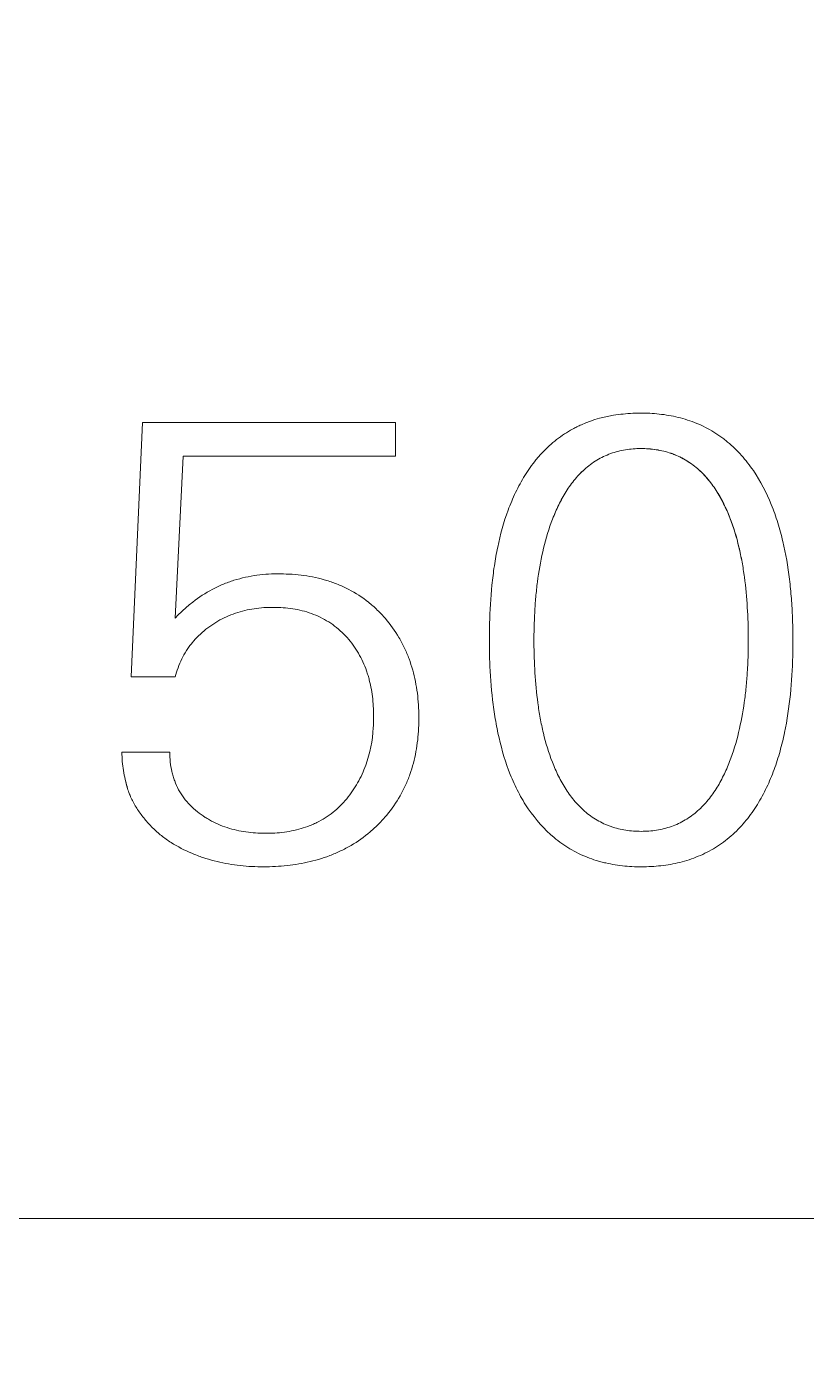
# Model space of a CAD drawing. Header units: millimetres. Extents: x 1359 to 3577, y 1333 to 3557.
# Drawn here: x 2591.26 to 2596.36, y 3249.92 to 3258.58 of the extents above; entities that cross this region are included whole.
import ezdxf

# ---------------------------------------------------------------- set-up
doc = ezdxf.new("R2010")
doc.units = ezdxf.units.MM
doc.set_wipeout_variables(frame=1)
doc.layers.add('000-PI-Oprema', color=30, linetype='Continuous', lineweight=5)
doc.layers.add('002-PI-Kabelska kanalica', color=150, linetype='Continuous')

# ---------------------------------------------------------------- blocks, each defined once
blk = doc.blocks.new('6ES7515-2AN03-0AB0')
blk.add_wipeout([(49766.6555, 38535.9127), (49836.4555, 38535.9127), (49836.4555, 38388.9127), (49766.6555, 38388.9127)])
at = {"layer": '000-PI-Oprema', "color": 0, "linetype": 'ByBlock', "lineweight": 0}
for p, q in [((49802.1062, 38461.8167), (49802.0321, 38460.1534)), ((49802.1062, 38461.8167), (49802.0321, 38460.1534)), ((49803.7602, 38461.8167), (49802.1062, 38461.8167)), ((49803.7602, 38461.8167), (49802.1062, 38461.8167)), ((49803.7602, 38461.5977), (49803.7602, 38461.8167)), ((49803.7602, 38461.5977), (49803.7602, 38461.8167)), ((49802.3198, 38460.5384), (49802.3716, 38461.5977)), ((49802.3198, 38460.5384), (49802.3716, 38461.5977)), ((49802.3716, 38461.5977), (49803.7602, 38461.5977)), ((49802.3716, 38461.5977), (49803.7602, 38461.5977)), ((49802.0321, 38460.1534), (49802.3198, 38460.1534)), ((49802.0321, 38460.1534), (49802.3198, 38460.1534)), ((49802.2848, 38459.6609), (49801.9715, 38459.6609)), ((49802.2848, 38459.6609), (49801.9715, 38459.6609)), ((49817.4555, 38456.6127), (49766.9555, 38456.6127)), ((49817.4555, 38456.6127), (49766.9555, 38456.6127))]:
    blk.add_line(p, q, dxfattribs=at)
for points, knots in [([(49804.6287, 38459.2916), (49804.6766, 38459.2214), (49804.732, 38459.1581), (49804.8132, 38459.0902), (49804.8301, 38459.0771), (49804.8647, 38459.0525), (49804.9178, 38459.018), (49804.9931, 38458.9811), (49805.0529, 38458.9601), (49805.0833, 38458.9507), (49805.0936, 38458.9477), (49805.1141, 38458.9422), (49805.1655, 38458.9293), (49805.2175, 38458.9212), (49805.3011, 38458.9132), (49805.3432, 38458.9117), (49805.4067, 38458.9127), (49805.4279, 38458.9135), (49805.4702, 38458.9165), (49805.4911, 38458.9186), (49805.5537, 38458.9266), (49805.5948, 38458.9346), (49805.6757, 38458.9562), (49805.7155, 38458.9699), (49805.774, 38458.9956), (49805.7931, 38459.0049), (49805.8303, 38459.025), (49805.8847, 38459.0572), (49805.9347, 38459.0958), (49805.9818, 38459.1387), (49805.997, 38459.1537), (49806.0261, 38459.1845), (49806.04, 38459.2004), (49806.08, 38459.2495), (49806.1043, 38459.284), (49806.1377, 38459.338), (49806.1484, 38459.3565), (49806.1686, 38459.3937), (49806.1781, 38459.4125), (49806.2053, 38459.4695), (49806.2215, 38459.5082), (49806.2505, 38459.5869), (49806.2632, 38459.6269), (49806.2802, 38459.6877), (49806.2855, 38459.708), (49806.2954, 38459.7491), (49806.3001, 38459.7697), (49806.3216, 38459.8732), (49806.3336, 38459.9562), (49806.3504, 38460.1227), (49806.3552, 38460.2061), (49806.3584, 38460.3314), (49806.3588, 38460.3733), (49806.3584, 38460.4569), (49806.3567, 38460.5407), (49806.352, 38460.6246), (49806.3455, 38460.7086), (49806.3415, 38460.7505), (49806.3263, 38460.8757), (49806.3124, 38460.9584), (49806.2836, 38461.081), (49806.2726, 38461.1217), (49806.2475, 38461.2023), (49806.2335, 38461.242), (49806.1862, 38461.3584), (49806.1479, 38461.4328), (49806.0882, 38461.5202), (49806.0757, 38461.5373), (49806.0497, 38461.5706), (49806.0363, 38461.5868), (49805.9943, 38461.6337), (49805.9642, 38461.6629), (49805.9236, 38461.6966), (49805.9153, 38461.7032), (49805.8985, 38461.7161), (49805.8899, 38461.7224), (49805.8638, 38461.7407), (49805.8106, 38461.775), (49805.7352, 38461.8115), (49805.6755, 38461.8322), (49805.635, 38461.8445), (49805.6144, 38461.85), (49805.5525, 38461.864), (49805.511, 38461.8704), (49805.4276, 38461.8781), (49805.3856, 38461.8794), (49805.3223, 38461.8783), (49805.3011, 38461.8773), (49805.2589, 38461.8742), (49805.238, 38461.8721), (49805.134, 38461.8583), (49805.0532, 38461.8372), (49804.966, 38461.7986), (49804.9563, 38461.7941), (49804.9373, 38461.7847), (49804.9091, 38461.7701), (49804.8461, 38461.7324), (49804.7802, 38461.6811), (49804.7352, 38461.6367), (49804.7135, 38461.6135), (49804.7063, 38461.6056), (49804.6924, 38461.5897), (49804.6583, 38461.5493), (49804.6282, 38461.5064), (49804.5841, 38461.4352), (49804.5641, 38461.3983), (49804.5368, 38461.3413), (49804.5281, 38461.3219), (49804.5117, 38461.283), (49804.504, 38461.2635), (49804.4676, 38461.1651), (49804.4457, 38461.0845), (49804.4201, 38460.9619), (49804.4128, 38460.9207), (49804.4004, 38460.8377), (49804.3952, 38460.7959), (49804.3824, 38460.6706), (49804.3776, 38460.5871), (49804.3742, 38460.4619), (49804.3738, 38460.4202), (49804.3741, 38460.3369), (49804.3749, 38460.2952), (49804.3794, 38460.1702), (49804.3853, 38460.0869), (49804.3999, 38459.9622), (49804.4058, 38459.9206), (49804.4163, 38459.8583), (49804.4201, 38459.8375), (49804.4282, 38459.7963), (49804.4326, 38459.7757), (49804.4562, 38459.6735), (49804.48, 38459.5934), (49804.5266, 38459.4767), (49804.544, 38459.4383), (49804.5733, 38459.3819), (49804.5836, 38459.3634), (49804.6053, 38459.327), (49804.6167, 38459.3092), (49804.6287, 38459.2916)], [0, 0, 0, 0, 0.03125, 0.03125, 0.039063, 0.039063, 0.046875, 0.0625, 0.070313, 0.070313, 0.074219, 0.074219, 0.078125, 0.09375, 0.09375, 0.109375, 0.109375, 0.117188, 0.117188, 0.125, 0.125, 0.140625, 0.140625, 0.15625, 0.15625, 0.164063, 0.164063, 0.171875, 0.1875, 0.1875, 0.195313, 0.195313, 0.203125, 0.203125, 0.21875, 0.21875, 0.226563, 0.226563, 0.234375, 0.234375, 0.25, 0.25, 0.265625, 0.265625, 0.273438, 0.273438, 0.28125, 0.28125, 0.3125, 0.3125, 0.34375, 0.34375, 0.359375, 0.359375, 0.375, 0.390625, 0.390625, 0.40625, 0.40625, 0.4375, 0.4375, 0.453125, 0.453125, 0.46875, 0.46875, 0.5, 0.5, 0.507813, 0.507813, 0.515625, 0.515625, 0.53125, 0.53125, 0.535156, 0.535156, 0.539063, 0.539063, 0.546875, 0.5625, 0.570313, 0.570313, 0.578125, 0.578125, 0.59375, 0.59375, 0.609375, 0.609375, 0.617188, 0.617188, 0.625, 0.625, 0.65625, 0.65625, 0.660156, 0.660156, 0.664063, 0.671875, 0.6875, 0.695313, 0.695313, 0.699219, 0.699219, 0.703125, 0.71875, 0.71875, 0.734375, 0.734375, 0.742188, 0.742188, 0.75, 0.75, 0.78125, 0.78125, 0.796875, 0.796875, 0.8125, 0.8125, 0.84375, 0.84375, 0.859375, 0.859375, 0.875, 0.875, 0.90625, 0.90625, 0.921875, 0.921875, 0.929688, 0.929688, 0.9375, 0.9375, 0.96875, 0.96875, 0.984375, 0.984375, 0.992188, 0.992188, 1, 1, 1, 1]), ([(49804.6287, 38459.2916), (49804.6766, 38459.2214), (49804.732, 38459.1581), (49804.8132, 38459.0902), (49804.8301, 38459.0771), (49804.8647, 38459.0525), (49804.9178, 38459.018), (49804.9931, 38458.9811), (49805.0529, 38458.9601), (49805.0833, 38458.9507), (49805.0936, 38458.9477), (49805.1141, 38458.9422), (49805.1655, 38458.9293), (49805.2175, 38458.9212), (49805.3011, 38458.9132), (49805.3432, 38458.9117), (49805.4067, 38458.9127), (49805.4279, 38458.9135), (49805.4702, 38458.9165), (49805.4911, 38458.9186), (49805.5537, 38458.9266), (49805.5948, 38458.9346), (49805.6757, 38458.9562), (49805.7155, 38458.9699), (49805.774, 38458.9956), (49805.7931, 38459.0049), (49805.8303, 38459.025), (49805.8847, 38459.0572), (49805.9347, 38459.0958), (49805.9818, 38459.1387), (49805.997, 38459.1537), (49806.0261, 38459.1845), (49806.04, 38459.2004), (49806.08, 38459.2495), (49806.1043, 38459.284), (49806.1377, 38459.338), (49806.1484, 38459.3565), (49806.1686, 38459.3937), (49806.1781, 38459.4125), (49806.2053, 38459.4695), (49806.2215, 38459.5082), (49806.2505, 38459.5869), (49806.2632, 38459.6269), (49806.2802, 38459.6877), (49806.2855, 38459.708), (49806.2954, 38459.7491), (49806.3001, 38459.7697), (49806.3216, 38459.8732), (49806.3336, 38459.9562), (49806.3504, 38460.1227), (49806.3552, 38460.2061), (49806.3584, 38460.3314), (49806.3588, 38460.3733), (49806.3584, 38460.4569), (49806.3567, 38460.5407), (49806.352, 38460.6246), (49806.3455, 38460.7086), (49806.3415, 38460.7505), (49806.3263, 38460.8757), (49806.3124, 38460.9584), (49806.2836, 38461.081), (49806.2726, 38461.1217), (49806.2475, 38461.2023), (49806.2335, 38461.242), (49806.1862, 38461.3584), (49806.1479, 38461.4328), (49806.0882, 38461.5202), (49806.0757, 38461.5373), (49806.0497, 38461.5706), (49806.0363, 38461.5868), (49805.9943, 38461.6337), (49805.9642, 38461.6629), (49805.9236, 38461.6966), (49805.9153, 38461.7032), (49805.8985, 38461.7161), (49805.8899, 38461.7224), (49805.8638, 38461.7407), (49805.8106, 38461.775), (49805.7352, 38461.8115), (49805.6755, 38461.8322), (49805.635, 38461.8445), (49805.6144, 38461.85), (49805.5525, 38461.864), (49805.511, 38461.8704), (49805.4276, 38461.8781), (49805.3856, 38461.8794), (49805.3223, 38461.8783), (49805.3011, 38461.8773), (49805.2589, 38461.8742), (49805.238, 38461.8721), (49805.134, 38461.8583), (49805.0532, 38461.8372), (49804.966, 38461.7986), (49804.9563, 38461.7941), (49804.9373, 38461.7847), (49804.9091, 38461.7701), (49804.8461, 38461.7324), (49804.7802, 38461.6811), (49804.7352, 38461.6367), (49804.7135, 38461.6135), (49804.7063, 38461.6056), (49804.6924, 38461.5897), (49804.6583, 38461.5493), (49804.6282, 38461.5064), (49804.5841, 38461.4352), (49804.5641, 38461.3983), (49804.5368, 38461.3413), (49804.5281, 38461.3219), (49804.5117, 38461.283), (49804.504, 38461.2635), (49804.4676, 38461.1651), (49804.4457, 38461.0845), (49804.4201, 38460.9619), (49804.4128, 38460.9207), (49804.4004, 38460.8377), (49804.3952, 38460.7959), (49804.3824, 38460.6706), (49804.3776, 38460.5871), (49804.3742, 38460.4619), (49804.3738, 38460.4202), (49804.3741, 38460.3369), (49804.3749, 38460.2952), (49804.3794, 38460.1702), (49804.3853, 38460.0869), (49804.3999, 38459.9622), (49804.4058, 38459.9206), (49804.4163, 38459.8583), (49804.4201, 38459.8375), (49804.4282, 38459.7963), (49804.4326, 38459.7757), (49804.4562, 38459.6735), (49804.48, 38459.5934), (49804.5266, 38459.4767), (49804.544, 38459.4383), (49804.5733, 38459.3819), (49804.5836, 38459.3634), (49804.6053, 38459.327), (49804.6167, 38459.3092), (49804.6287, 38459.2916)], [0, 0, 0, 0, 0.03125, 0.03125, 0.039063, 0.039063, 0.046875, 0.0625, 0.070313, 0.070313, 0.074219, 0.074219, 0.078125, 0.09375, 0.09375, 0.109375, 0.109375, 0.117188, 0.117188, 0.125, 0.125, 0.140625, 0.140625, 0.15625, 0.15625, 0.164063, 0.164063, 0.171875, 0.1875, 0.1875, 0.195313, 0.195313, 0.203125, 0.203125, 0.21875, 0.21875, 0.226563, 0.226563, 0.234375, 0.234375, 0.25, 0.25, 0.265625, 0.265625, 0.273438, 0.273438, 0.28125, 0.28125, 0.3125, 0.3125, 0.34375, 0.34375, 0.359375, 0.359375, 0.375, 0.390625, 0.390625, 0.40625, 0.40625, 0.4375, 0.4375, 0.453125, 0.453125, 0.46875, 0.46875, 0.5, 0.5, 0.507813, 0.507813, 0.515625, 0.515625, 0.53125, 0.53125, 0.535156, 0.535156, 0.539063, 0.539063, 0.546875, 0.5625, 0.570313, 0.570313, 0.578125, 0.578125, 0.59375, 0.59375, 0.609375, 0.609375, 0.617188, 0.617188, 0.625, 0.625, 0.65625, 0.65625, 0.660156, 0.660156, 0.664063, 0.671875, 0.6875, 0.695313, 0.695313, 0.699219, 0.699219, 0.703125, 0.71875, 0.71875, 0.734375, 0.734375, 0.742188, 0.742188, 0.75, 0.75, 0.78125, 0.78125, 0.796875, 0.796875, 0.8125, 0.8125, 0.84375, 0.84375, 0.859375, 0.859375, 0.875, 0.875, 0.90625, 0.90625, 0.921875, 0.921875, 0.929688, 0.929688, 0.9375, 0.9375, 0.96875, 0.96875, 0.984375, 0.984375, 0.992188, 0.992188, 1, 1, 1, 1]), ([(49806.0669, 38460.3936), (49806.0669, 38460.399), (49806.0669, 38460.4043), (49806.0667, 38460.476), (49806.0647, 38460.5423), (49806.0567, 38460.6746), (49806.0507, 38460.7406), (49806.0373, 38460.8395), (49806.0322, 38460.8724), (49806.0202, 38460.9381), (49806.0134, 38460.9709), (49805.9901, 38461.0685), (49805.9709, 38461.1325), (49805.9404, 38461.2105), (49805.934, 38461.226), (49805.9205, 38461.2567), (49805.9134, 38461.2718), (49805.8911, 38461.3165), (49805.8748, 38461.3455), (49805.8388, 38461.4013), (49805.819, 38461.4281), (49805.786, 38461.4664), (49805.7745, 38461.4787), (49805.7506, 38461.5022), (49805.7258, 38461.5246), (49805.6992, 38461.5447), (49805.6715, 38461.5636), (49805.6571, 38461.5724), (49805.6126, 38461.5968), (49805.5819, 38461.6098), (49805.5342, 38461.625), (49805.518, 38461.6293), (49805.4852, 38461.6365), (49805.4685, 38461.6394), (49805.4185, 38461.6459), (49805.3852, 38461.6475), (49805.3351, 38461.6465), (49805.3185, 38461.6455), (49805.2851, 38461.6422), (49805.2684, 38461.6399), (49805.2186, 38461.6307), (49805.1864, 38461.6217), (49805.1397, 38461.6036), (49805.1244, 38461.5968), (49805.0944, 38461.5816), (49805.0796, 38461.5731), (49805.0371, 38461.546), (49805.0109, 38461.5254), (49804.9742, 38461.4911), (49804.9624, 38461.479), (49804.9398, 38461.454), (49804.9291, 38461.4411), (49804.8984, 38461.4015), (49804.8799, 38461.3738), (49804.8461, 38461.3164), (49804.8308, 38461.2866), (49804.8029, 38461.2255), (49804.7903, 38461.1944), (49804.7788, 38461.1628)], [0, 0, 0, 0, 0.006664, 0.006664, 0.089442, 0.089442, 0.17222, 0.17222, 0.213609, 0.213609, 0.254998, 0.254998, 0.337776, 0.337776, 0.35847, 0.35847, 0.379165, 0.379165, 0.420554, 0.420554, 0.461943, 0.461943, 0.482637, 0.482637, 0.503332, 0.524026, 0.524026, 0.544721, 0.544721, 0.58611, 0.58611, 0.606804, 0.606804, 0.627499, 0.627499, 0.668888, 0.668888, 0.689582, 0.689582, 0.710277, 0.710277, 0.751666, 0.751666, 0.77236, 0.77236, 0.793055, 0.793055, 0.834444, 0.834444, 0.855138, 0.855138, 0.875833, 0.875833, 0.917222, 0.917222, 0.958611, 0.958611, 1, 1, 1, 1]), ([(49806.0669, 38460.3936), (49806.0669, 38460.399), (49806.0669, 38460.4043), (49806.0667, 38460.476), (49806.0647, 38460.5423), (49806.0567, 38460.6746), (49806.0507, 38460.7406), (49806.0373, 38460.8395), (49806.0322, 38460.8724), (49806.0202, 38460.9381), (49806.0134, 38460.9709), (49805.9901, 38461.0685), (49805.9709, 38461.1325), (49805.9404, 38461.2105), (49805.934, 38461.226), (49805.9205, 38461.2567), (49805.9134, 38461.2718), (49805.8911, 38461.3165), (49805.8748, 38461.3455), (49805.8388, 38461.4013), (49805.819, 38461.4281), (49805.786, 38461.4664), (49805.7745, 38461.4787), (49805.7506, 38461.5022), (49805.7258, 38461.5246), (49805.6992, 38461.5447), (49805.6715, 38461.5636), (49805.6571, 38461.5724), (49805.6126, 38461.5968), (49805.5819, 38461.6098), (49805.5342, 38461.625), (49805.518, 38461.6293), (49805.4852, 38461.6365), (49805.4685, 38461.6394), (49805.4185, 38461.6459), (49805.3852, 38461.6475), (49805.3351, 38461.6465), (49805.3185, 38461.6455), (49805.2851, 38461.6422), (49805.2684, 38461.6399), (49805.2186, 38461.6307), (49805.1864, 38461.6217), (49805.1397, 38461.6036), (49805.1244, 38461.5968), (49805.0944, 38461.5816), (49805.0796, 38461.5731), (49805.0371, 38461.546), (49805.0109, 38461.5254), (49804.9742, 38461.4911), (49804.9624, 38461.479), (49804.9398, 38461.454), (49804.9291, 38461.4411), (49804.8984, 38461.4015), (49804.8799, 38461.3738), (49804.8461, 38461.3164), (49804.8308, 38461.2866), (49804.8029, 38461.2255), (49804.7903, 38461.1944), (49804.7788, 38461.1628)], [0, 0, 0, 0, 0.006664, 0.006664, 0.089442, 0.089442, 0.17222, 0.17222, 0.213609, 0.213609, 0.254998, 0.254998, 0.337776, 0.337776, 0.35847, 0.35847, 0.379165, 0.379165, 0.420554, 0.420554, 0.461943, 0.461943, 0.482637, 0.482637, 0.503332, 0.524026, 0.524026, 0.544721, 0.544721, 0.58611, 0.58611, 0.606804, 0.606804, 0.627499, 0.627499, 0.668888, 0.668888, 0.689582, 0.689582, 0.710277, 0.710277, 0.751666, 0.751666, 0.77236, 0.77236, 0.793055, 0.793055, 0.834444, 0.834444, 0.855138, 0.855138, 0.875833, 0.875833, 0.917222, 0.917222, 0.958611, 0.958611, 1, 1, 1, 1]), ([(49804.7788, 38461.1628), (49804.7903, 38461.1944), (49804.8028, 38461.2254), (49804.8306, 38461.2861), (49804.8458, 38461.3158), (49804.8712, 38461.359), (49804.8801, 38461.3732), (49804.8988, 38461.4011), (49804.9087, 38461.4149), (49804.9396, 38461.4547), (49804.962, 38461.4796), (49804.9986, 38461.5139), (49805.0113, 38461.5248), (49805.0379, 38461.5456), (49805.0517, 38461.5554), (49805.0942, 38461.5824), (49805.1388, 38461.605), (49805.1865, 38461.6209), (49805.2191, 38461.6301), (49805.2355, 38461.6339), (49805.2851, 38461.643), (49805.3185, 38461.6461), (49805.369, 38461.6472), (49805.3859, 38461.6469), (49805.4195, 38461.6451), (49805.4362, 38461.6436), (49805.4859, 38461.6371), (49805.5185, 38461.63), (49805.5585, 38461.6172), (49805.5664, 38461.6145), (49805.5823, 38461.6086), (49805.5902, 38461.6054), (49805.6134, 38461.5955), (49805.6586, 38461.5734), (49805.6998, 38461.5452), (49805.7386, 38461.5131), (49805.7512, 38461.5017), (49805.7752, 38461.478), (49805.7866, 38461.4658), (49805.8193, 38461.4278), (49805.8391, 38461.4009), (49805.8662, 38461.3588), (49805.8749, 38461.3444), (49805.8914, 38461.3151), (49805.8993, 38461.3002), (49805.9216, 38461.2552), (49805.9349, 38461.2246), (49805.9711, 38461.1317), (49805.9903, 38461.068), (49806.0135, 38460.9705), (49806.0203, 38460.9376), (49806.0323, 38460.8719), (49806.0374, 38460.839), (49806.0507, 38460.7402), (49806.0568, 38460.6742), (49806.0648, 38460.5421), (49806.0667, 38460.476), (49806.0672, 38460.3435), (49806.0657, 38460.2772), (49806.0603, 38460.1777), (49806.0579, 38460.1444), (49806.0519, 38460.078), (49806.0483, 38460.0448), (49806.0355, 38459.9457), (49806.0242, 38459.8803), (49805.9947, 38459.7508), (49805.9765, 38459.6868), (49805.9538, 38459.6237)], [0, 0, 0, 0, 0.03125, 0.03125, 0.0625, 0.0625, 0.078125, 0.078125, 0.09375, 0.09375, 0.125, 0.125, 0.140625, 0.140625, 0.15625, 0.15625, 0.1875, 0.203125, 0.203125, 0.21875, 0.21875, 0.25, 0.25, 0.265625, 0.265625, 0.28125, 0.28125, 0.3125, 0.3125, 0.320312, 0.320312, 0.328125, 0.328125, 0.34375, 0.375, 0.375, 0.390625, 0.390625, 0.40625, 0.40625, 0.4375, 0.4375, 0.453125, 0.453125, 0.46875, 0.46875, 0.5, 0.5, 0.5625, 0.5625, 0.59375, 0.59375, 0.625, 0.625, 0.6875, 0.6875, 0.75, 0.75, 0.8125, 0.8125, 0.84375, 0.84375, 0.875, 0.875, 0.9375, 0.9375, 1, 1, 1, 1]), ([(49804.7788, 38461.1628), (49804.7903, 38461.1944), (49804.8028, 38461.2254), (49804.8306, 38461.2861), (49804.8458, 38461.3158), (49804.8712, 38461.359), (49804.8801, 38461.3732), (49804.8988, 38461.4011), (49804.9087, 38461.4149), (49804.9396, 38461.4547), (49804.962, 38461.4796), (49804.9986, 38461.5139), (49805.0113, 38461.5248), (49805.0379, 38461.5456), (49805.0517, 38461.5554), (49805.0942, 38461.5824), (49805.1388, 38461.605), (49805.1865, 38461.6209), (49805.2191, 38461.6301), (49805.2355, 38461.6339), (49805.2851, 38461.643), (49805.3185, 38461.6461), (49805.369, 38461.6472), (49805.3859, 38461.6469), (49805.4195, 38461.6451), (49805.4362, 38461.6436), (49805.4859, 38461.6371), (49805.5185, 38461.63), (49805.5585, 38461.6172), (49805.5664, 38461.6145), (49805.5823, 38461.6086), (49805.5902, 38461.6054), (49805.6134, 38461.5955), (49805.6586, 38461.5734), (49805.6998, 38461.5452), (49805.7386, 38461.5131), (49805.7512, 38461.5017), (49805.7752, 38461.478), (49805.7866, 38461.4658), (49805.8193, 38461.4278), (49805.8391, 38461.4009), (49805.8662, 38461.3588), (49805.8749, 38461.3444), (49805.8914, 38461.3151), (49805.8993, 38461.3002), (49805.9216, 38461.2552), (49805.9349, 38461.2246), (49805.9711, 38461.1317), (49805.9903, 38461.068), (49806.0135, 38460.9705), (49806.0203, 38460.9376), (49806.0323, 38460.8719), (49806.0374, 38460.839), (49806.0507, 38460.7402), (49806.0568, 38460.6742), (49806.0648, 38460.5421), (49806.0667, 38460.476), (49806.0672, 38460.3435), (49806.0657, 38460.2772), (49806.0603, 38460.1777), (49806.0579, 38460.1444), (49806.0519, 38460.078), (49806.0483, 38460.0448), (49806.0355, 38459.9457), (49806.0242, 38459.8803), (49805.9947, 38459.7508), (49805.9765, 38459.6868), (49805.9538, 38459.6237)], [0, 0, 0, 0, 0.03125, 0.03125, 0.0625, 0.0625, 0.078125, 0.078125, 0.09375, 0.09375, 0.125, 0.125, 0.140625, 0.140625, 0.15625, 0.15625, 0.1875, 0.203125, 0.203125, 0.21875, 0.21875, 0.25, 0.25, 0.265625, 0.265625, 0.28125, 0.28125, 0.3125, 0.3125, 0.320312, 0.320312, 0.328125, 0.328125, 0.34375, 0.375, 0.375, 0.390625, 0.390625, 0.40625, 0.40625, 0.4375, 0.4375, 0.453125, 0.453125, 0.46875, 0.46875, 0.5, 0.5, 0.5625, 0.5625, 0.59375, 0.59375, 0.625, 0.625, 0.6875, 0.6875, 0.75, 0.75, 0.8125, 0.8125, 0.84375, 0.84375, 0.875, 0.875, 0.9375, 0.9375, 1, 1, 1, 1]), ([(49805.9538, 38459.6237), (49805.9423, 38459.5922), (49805.9297, 38459.5613), (49805.9018, 38459.5008), (49805.8865, 38459.4713), (49805.861, 38459.4283), (49805.8521, 38459.4142), (49805.8332, 38459.3865), (49805.8233, 38459.3728), (49805.7922, 38459.3333), (49805.7697, 38459.3086), (49805.7329, 38459.2747), (49805.7201, 38459.2639), (49805.6934, 38459.2434), (49805.6795, 38459.2337), (49805.6369, 38459.2071), (49805.5923, 38459.185), (49805.5445, 38459.1694), (49805.512, 38459.1604), (49805.4956, 38459.1567), (49805.4461, 38459.1478), (49805.4128, 38459.1448), (49805.3624, 38459.1439), (49805.3455, 38459.1442), (49805.312, 38459.146), (49805.2953, 38459.1475), (49805.2458, 38459.1542), (49805.2133, 38459.1613), (49805.1735, 38459.174), (49805.1656, 38459.1768), (49805.1498, 38459.1827), (49805.1419, 38459.1858), (49805.1187, 38459.1958), (49805.0736, 38459.2179), (49805.0325, 38459.2461), (49804.9939, 38459.2781), (49804.9813, 38459.2894), (49804.9574, 38459.3131), (49804.946, 38459.3253), (49804.9134, 38459.3632), (49804.8936, 38459.39), (49804.8665, 38459.432), (49804.8579, 38459.4463), (49804.8414, 38459.4755), (49804.8336, 38459.4904), (49804.8112, 38459.5354), (49804.7979, 38459.5659), (49804.7618, 38459.6586), (49804.7426, 38459.7221), (49804.7194, 38459.8193), (49804.7125, 38459.8521), (49804.7005, 38459.9177), (49804.6954, 38459.9505), (49804.682, 38460.0491), (49804.6759, 38460.1149), (49804.6679, 38460.2467), (49804.6659, 38460.3126), (49804.6654, 38460.4446), (49804.6669, 38460.5107), (49804.6724, 38460.6099), (49804.6747, 38460.643), (49804.6807, 38460.7093), (49804.6843, 38460.7425), (49804.6972, 38460.8414), (49804.7085, 38460.9068), (49804.7379, 38461.036), (49804.7561, 38461.0999), (49804.7788, 38461.1628)], [0, 0, 0, 0, 0.03125, 0.03125, 0.0625, 0.0625, 0.078125, 0.078125, 0.09375, 0.09375, 0.125, 0.125, 0.140625, 0.140625, 0.15625, 0.15625, 0.1875, 0.203125, 0.203125, 0.21875, 0.21875, 0.25, 0.25, 0.265625, 0.265625, 0.28125, 0.28125, 0.3125, 0.3125, 0.320312, 0.320312, 0.328125, 0.328125, 0.34375, 0.375, 0.375, 0.390625, 0.390625, 0.40625, 0.40625, 0.4375, 0.4375, 0.453125, 0.453125, 0.46875, 0.46875, 0.5, 0.5, 0.5625, 0.5625, 0.59375, 0.59375, 0.625, 0.625, 0.6875, 0.6875, 0.75, 0.75, 0.8125, 0.8125, 0.84375, 0.84375, 0.875, 0.875, 0.9375, 0.9375, 1, 1, 1, 1]), ([(49805.9538, 38459.6237), (49805.9423, 38459.5922), (49805.9297, 38459.5613), (49805.9018, 38459.5008), (49805.8865, 38459.4713), (49805.861, 38459.4283), (49805.8521, 38459.4142), (49805.8332, 38459.3865), (49805.8233, 38459.3728), (49805.7922, 38459.3333), (49805.7697, 38459.3086), (49805.7329, 38459.2747), (49805.7201, 38459.2639), (49805.6934, 38459.2434), (49805.6795, 38459.2337), (49805.6369, 38459.2071), (49805.5923, 38459.185), (49805.5445, 38459.1694), (49805.512, 38459.1604), (49805.4956, 38459.1567), (49805.4461, 38459.1478), (49805.4128, 38459.1448), (49805.3624, 38459.1439), (49805.3455, 38459.1442), (49805.312, 38459.146), (49805.2953, 38459.1475), (49805.2458, 38459.1542), (49805.2133, 38459.1613), (49805.1735, 38459.174), (49805.1656, 38459.1768), (49805.1498, 38459.1827), (49805.1419, 38459.1858), (49805.1187, 38459.1958), (49805.0736, 38459.2179), (49805.0325, 38459.2461), (49804.9939, 38459.2781), (49804.9813, 38459.2894), (49804.9574, 38459.3131), (49804.946, 38459.3253), (49804.9134, 38459.3632), (49804.8936, 38459.39), (49804.8665, 38459.432), (49804.8579, 38459.4463), (49804.8414, 38459.4755), (49804.8336, 38459.4904), (49804.8112, 38459.5354), (49804.7979, 38459.5659), (49804.7618, 38459.6586), (49804.7426, 38459.7221), (49804.7194, 38459.8193), (49804.7125, 38459.8521), (49804.7005, 38459.9177), (49804.6954, 38459.9505), (49804.682, 38460.0491), (49804.6759, 38460.1149), (49804.6679, 38460.2467), (49804.6659, 38460.3126), (49804.6654, 38460.4446), (49804.6669, 38460.5107), (49804.6724, 38460.6099), (49804.6747, 38460.643), (49804.6807, 38460.7093), (49804.6843, 38460.7425), (49804.6972, 38460.8414), (49804.7085, 38460.9068), (49804.7379, 38461.036), (49804.7561, 38461.0999), (49804.7788, 38461.1628)], [0, 0, 0, 0, 0.03125, 0.03125, 0.0625, 0.0625, 0.078125, 0.078125, 0.09375, 0.09375, 0.125, 0.125, 0.140625, 0.140625, 0.15625, 0.15625, 0.1875, 0.203125, 0.203125, 0.21875, 0.21875, 0.25, 0.25, 0.265625, 0.265625, 0.28125, 0.28125, 0.3125, 0.3125, 0.320312, 0.320312, 0.328125, 0.328125, 0.34375, 0.375, 0.375, 0.390625, 0.390625, 0.40625, 0.40625, 0.4375, 0.4375, 0.453125, 0.453125, 0.46875, 0.46875, 0.5, 0.5, 0.5625, 0.5625, 0.59375, 0.59375, 0.625, 0.625, 0.6875, 0.6875, 0.75, 0.75, 0.8125, 0.8125, 0.84375, 0.84375, 0.875, 0.875, 0.9375, 0.9375, 1, 1, 1, 1]), ([(49802.0082, 38459.4252), (49802.0156, 38459.4002), (49802.0252, 38459.3764), (49802.0474, 38459.3304), (49802.0602, 38459.3082), (49802.0814, 38459.2761), (49802.0888, 38459.2656), (49802.1042, 38459.2449), (49802.1122, 38459.2347), (49802.1287, 38459.2148), (49802.1371, 38459.2051), (49802.1544, 38459.186), (49802.1632, 38459.1766), (49802.1905, 38459.1494), (49802.2097, 38459.1324), (49802.2501, 38459.1002), (49802.2713, 38459.0852), (49802.3364, 38459.0436), (49802.3819, 38459.0203), (49802.4527, 38458.9904), (49802.4767, 38458.9812), (49802.5255, 38458.9647), (49802.5503, 38458.9573), (49802.625, 38458.9379), (49802.6752, 38458.9286), (49802.7764, 38458.916), (49802.8274, 38458.9128), (49802.9044, 38458.912), (49802.9302, 38458.9124), (49802.9816, 38458.9144), (49803.0072, 38458.916), (49803.0835, 38458.9231), (49803.1338, 38458.9307), (49803.2332, 38458.9526), (49803.2823, 38458.9669), (49803.3426, 38458.9898), (49803.3546, 38458.9947), (49803.3784, 38459.0049), (49803.4136, 38459.0208), (49803.4927, 38459.0628), (49803.5553, 38459.1073), (49803.6045, 38459.1492), (49803.6142, 38459.1579), (49803.6331, 38459.1755), (49803.6424, 38459.1844), (49803.6695, 38459.2118), (49803.7211, 38459.2686), (49803.765, 38459.3317), (49803.7969, 38459.3879), (49803.8031, 38459.3993), (49803.8148, 38459.4223), (49803.8316, 38459.4571), (49803.8459, 38459.4927), (49803.8715, 38459.565), (49803.8846, 38459.6146), (49803.9035, 38459.7164), (49803.909, 38459.7674), (49803.9129, 38459.8438), (49803.9134, 38459.8693), (49803.913, 38459.9203), (49803.9112, 38459.9713), (49803.9064, 38460.0223), (49803.8998, 38460.0733), (49803.8957, 38460.0989), (49803.8805, 38460.1746), (49803.8668, 38460.2238), (49803.8402, 38460.2957), (49803.8303, 38460.3194), (49803.8083, 38460.3659), (49803.7961, 38460.3889), (49803.757, 38460.4555), (49803.7272, 38460.4969), (49803.6772, 38460.5549), (49803.6597, 38460.5736), (49803.6228, 38460.6093), (49803.6032, 38460.6266), (49803.5428, 38460.6748), (49803.4785, 38460.7165), (49803.4085, 38460.7487), (49803.3726, 38460.7632), (49803.3604, 38460.7678), (49803.336, 38460.7764), (49803.3238, 38460.7804), (49803.2623, 38460.7991), (49803.2123, 38460.8097), (49803.1362, 38460.8203), (49803.1107, 38460.8229), (49803.0594, 38460.8265), (49803.0335, 38460.8275), (49802.9562, 38460.8283), (49802.9051, 38460.8255), (49802.8039, 38460.8119), (49802.7538, 38460.8011), (49802.6796, 38460.7778), (49802.6554, 38460.7689), (49802.6081, 38460.749), (49802.5851, 38460.7381), (49802.5176, 38460.7023), (49802.4748, 38460.6746), (49802.4138, 38460.6273), (49802.394, 38460.6105), (49802.3559, 38460.5755), (49802.3375, 38460.5573), (49802.3198, 38460.5384)], [0, 0, 0, 0, 0.015625, 0.015625, 0.03125, 0.03125, 0.039063, 0.039063, 0.046875, 0.046875, 0.054688, 0.054688, 0.0625, 0.0625, 0.078125, 0.078125, 0.09375, 0.09375, 0.125, 0.125, 0.140625, 0.140625, 0.15625, 0.15625, 0.1875, 0.1875, 0.21875, 0.21875, 0.234375, 0.234375, 0.25, 0.25, 0.28125, 0.28125, 0.3125, 0.3125, 0.320313, 0.320313, 0.328125, 0.34375, 0.375, 0.375, 0.382813, 0.382813, 0.390625, 0.390625, 0.40625, 0.4375, 0.4375, 0.445313, 0.445313, 0.453125, 0.46875, 0.46875, 0.5, 0.5, 0.53125, 0.53125, 0.546875, 0.546875, 0.5625, 0.578125, 0.578125, 0.59375, 0.59375, 0.625, 0.625, 0.640625, 0.640625, 0.65625, 0.65625, 0.6875, 0.6875, 0.703125, 0.703125, 0.71875, 0.71875, 0.75, 0.765625, 0.765625, 0.773438, 0.773438, 0.78125, 0.78125, 0.8125, 0.8125, 0.828125, 0.828125, 0.84375, 0.84375, 0.875, 0.875, 0.90625, 0.90625, 0.921875, 0.921875, 0.9375, 0.9375, 0.96875, 0.96875, 0.984375, 0.984375, 1, 1, 1, 1]), ([(49802.0082, 38459.4252), (49802.0156, 38459.4002), (49802.0252, 38459.3764), (49802.0474, 38459.3304), (49802.0602, 38459.3082), (49802.0814, 38459.2761), (49802.0888, 38459.2656), (49802.1042, 38459.2449), (49802.1122, 38459.2347), (49802.1287, 38459.2148), (49802.1371, 38459.2051), (49802.1544, 38459.186), (49802.1632, 38459.1766), (49802.1905, 38459.1494), (49802.2097, 38459.1324), (49802.2501, 38459.1002), (49802.2713, 38459.0852), (49802.3364, 38459.0436), (49802.3819, 38459.0203), (49802.4527, 38458.9904), (49802.4767, 38458.9812), (49802.5255, 38458.9647), (49802.5503, 38458.9573), (49802.625, 38458.9379), (49802.6752, 38458.9286), (49802.7764, 38458.916), (49802.8274, 38458.9128), (49802.9044, 38458.912), (49802.9302, 38458.9124), (49802.9816, 38458.9144), (49803.0072, 38458.916), (49803.0835, 38458.9231), (49803.1338, 38458.9307), (49803.2332, 38458.9526), (49803.2823, 38458.9669), (49803.3426, 38458.9898), (49803.3546, 38458.9947), (49803.3784, 38459.0049), (49803.4136, 38459.0208), (49803.4927, 38459.0628), (49803.5553, 38459.1073), (49803.6045, 38459.1492), (49803.6142, 38459.1579), (49803.6331, 38459.1755), (49803.6424, 38459.1844), (49803.6695, 38459.2118), (49803.7211, 38459.2686), (49803.765, 38459.3317), (49803.7969, 38459.3879), (49803.8031, 38459.3993), (49803.8148, 38459.4223), (49803.8316, 38459.4571), (49803.8459, 38459.4927), (49803.8715, 38459.565), (49803.8846, 38459.6146), (49803.9035, 38459.7164), (49803.909, 38459.7674), (49803.9129, 38459.8438), (49803.9134, 38459.8693), (49803.913, 38459.9203), (49803.9112, 38459.9713), (49803.9064, 38460.0223), (49803.8998, 38460.0733), (49803.8957, 38460.0989), (49803.8805, 38460.1746), (49803.8668, 38460.2238), (49803.8402, 38460.2957), (49803.8303, 38460.3194), (49803.8083, 38460.3659), (49803.7961, 38460.3889), (49803.757, 38460.4555), (49803.7272, 38460.4969), (49803.6772, 38460.5549), (49803.6597, 38460.5736), (49803.6228, 38460.6093), (49803.6032, 38460.6266), (49803.5428, 38460.6748), (49803.4785, 38460.7165), (49803.4085, 38460.7487), (49803.3726, 38460.7632), (49803.3604, 38460.7678), (49803.336, 38460.7764), (49803.3238, 38460.7804), (49803.2623, 38460.7991), (49803.2123, 38460.8097), (49803.1362, 38460.8203), (49803.1107, 38460.8229), (49803.0594, 38460.8265), (49803.0335, 38460.8275), (49802.9562, 38460.8283), (49802.9051, 38460.8255), (49802.8039, 38460.8119), (49802.7538, 38460.8011), (49802.6796, 38460.7778), (49802.6554, 38460.7689), (49802.6081, 38460.749), (49802.5851, 38460.7381), (49802.5176, 38460.7023), (49802.4748, 38460.6746), (49802.4138, 38460.6273), (49802.394, 38460.6105), (49802.3559, 38460.5755), (49802.3375, 38460.5573), (49802.3198, 38460.5384)], [0, 0, 0, 0, 0.015625, 0.015625, 0.03125, 0.03125, 0.039063, 0.039063, 0.046875, 0.046875, 0.054688, 0.054688, 0.0625, 0.0625, 0.078125, 0.078125, 0.09375, 0.09375, 0.125, 0.125, 0.140625, 0.140625, 0.15625, 0.15625, 0.1875, 0.1875, 0.21875, 0.21875, 0.234375, 0.234375, 0.25, 0.25, 0.28125, 0.28125, 0.3125, 0.3125, 0.320313, 0.320313, 0.328125, 0.34375, 0.375, 0.375, 0.382813, 0.382813, 0.390625, 0.390625, 0.40625, 0.4375, 0.4375, 0.445313, 0.445313, 0.453125, 0.46875, 0.46875, 0.5, 0.5, 0.53125, 0.53125, 0.546875, 0.546875, 0.5625, 0.578125, 0.578125, 0.59375, 0.59375, 0.625, 0.625, 0.640625, 0.640625, 0.65625, 0.65625, 0.6875, 0.6875, 0.703125, 0.703125, 0.71875, 0.71875, 0.75, 0.765625, 0.765625, 0.773438, 0.773438, 0.78125, 0.78125, 0.8125, 0.8125, 0.828125, 0.828125, 0.84375, 0.84375, 0.875, 0.875, 0.90625, 0.90625, 0.921875, 0.921875, 0.9375, 0.9375, 0.96875, 0.96875, 0.984375, 0.984375, 1, 1, 1, 1]), ([(49802.3198, 38460.1534), (49802.3303, 38460.1945), (49802.3445, 38460.2338), (49802.372, 38460.2899), (49802.3874, 38460.3172), (49802.4052, 38460.3433), (49802.4176, 38460.3605), (49802.4241, 38460.3689), (49802.4575, 38460.4098), (49802.4875, 38460.439), (49802.5287, 38460.4717), (49802.5371, 38460.478), (49802.5543, 38460.4904), (49802.5631, 38460.4963), (49802.5898, 38460.5135), (49802.6262, 38460.5345), (49802.6645, 38460.5518), (49802.7036, 38460.5672), (49802.7236, 38460.5741), (49802.7847, 38460.5917), (49802.826, 38460.5995), (49802.8887, 38460.6062), (49802.9097, 38460.6077), (49802.9519, 38460.609), (49802.9732, 38460.609), (49803.0363, 38460.6066), (49803.0779, 38460.6021), (49803.1395, 38460.5897), (49803.1598, 38460.5846), (49803.2003, 38460.5724), (49803.2204, 38460.5652), (49803.2788, 38460.5406), (49803.3154, 38460.5202), (49803.3669, 38460.4833), (49803.3836, 38460.4699), (49803.415, 38460.4416), (49803.4298, 38460.4266), (49803.4578, 38460.3953), (49803.471, 38460.379), (49803.4958, 38460.3448), (49803.5075, 38460.327), (49803.5394, 38460.2722), (49803.5568, 38460.234), (49803.5742, 38460.1843), (49803.5775, 38460.1742), (49803.5836, 38460.154), (49803.5865, 38460.1438), (49803.5944, 38460.113), (49803.5989, 38460.0925), (49803.6099, 38460.0306), (49803.6142, 38459.989), (49803.6172, 38459.9263), (49803.6176, 38459.9053), (49803.6173, 38459.8632), (49803.6166, 38459.8421), (49803.6097, 38459.737), (49803.5942, 38459.6552), (49803.5584, 38459.5566), (49803.5504, 38459.537), (49803.5327, 38459.4985), (49803.5135, 38459.461), (49803.4913, 38459.4254), (49803.4676, 38459.3908), (49803.455, 38459.3739), (49803.4281, 38459.3414), (49803.4137, 38459.3256), (49803.3837, 38459.2959), (49803.3367, 38459.2541), (49803.2838, 38459.2204), (49803.2364, 38459.197), (49803.2267, 38459.1925), (49803.2072, 38459.1841), (49803.1777, 38459.1723), (49803.1275, 38459.1565), (49803.0863, 38459.1475), (49803.0446, 38459.1402), (49803.0234, 38459.1374), (49802.9814, 38459.1334), (49802.9604, 38459.1321), (49802.9185, 38459.131), (49802.8975, 38459.1311), (49802.8347, 38459.1333), (49802.7929, 38459.1375), (49802.7305, 38459.149), (49802.7096, 38459.1537), (49802.6689, 38459.1649), (49802.6288, 38459.178), (49802.5807, 38459.1991), (49802.5527, 38459.214), (49802.5342, 38459.2245), (49802.525, 38459.23), (49802.4982, 38459.2472), (49802.4811, 38459.2595), (49802.4482, 38459.2859), (49802.4325, 38459.3), (49802.403, 38459.3303), (49802.389, 38459.3466), (49802.3638, 38459.3805), (49802.3411, 38459.4159), (49802.3238, 38459.4541), (49802.3127, 38459.4839), (49802.3093, 38459.494), (49802.3032, 38459.5144), (49802.3005, 38459.5247), (49802.2888, 38459.5763), (49802.2848, 38459.6183), (49802.2848, 38459.6609)], [0, 0, 0, 0, 0.03125, 0.03125, 0.046875, 0.054687, 0.054687, 0.0625, 0.0625, 0.09375, 0.09375, 0.101562, 0.101562, 0.109375, 0.109375, 0.125, 0.140625, 0.140625, 0.15625, 0.15625, 0.1875, 0.1875, 0.203125, 0.203125, 0.21875, 0.21875, 0.25, 0.25, 0.265625, 0.265625, 0.28125, 0.28125, 0.3125, 0.3125, 0.328125, 0.328125, 0.34375, 0.34375, 0.359375, 0.359375, 0.375, 0.375, 0.40625, 0.40625, 0.414062, 0.414062, 0.421875, 0.421875, 0.4375, 0.4375, 0.46875, 0.46875, 0.484375, 0.484375, 0.5, 0.5, 0.5625, 0.5625, 0.578125, 0.578125, 0.59375, 0.609375, 0.609375, 0.625, 0.625, 0.640625, 0.640625, 0.65625, 0.6875, 0.6875, 0.695312, 0.695312, 0.703125, 0.71875, 0.734375, 0.734375, 0.75, 0.75, 0.765625, 0.765625, 0.78125, 0.78125, 0.8125, 0.8125, 0.828125, 0.828125, 0.84375, 0.859375, 0.867187, 0.867187, 0.875, 0.875, 0.890625, 0.890625, 0.90625, 0.90625, 0.921875, 0.921875, 0.9375, 0.953125, 0.953125, 0.960937, 0.960937, 0.96875, 0.96875, 1, 1, 1, 1]), ([(49802.3198, 38460.1534), (49802.3303, 38460.1945), (49802.3445, 38460.2338), (49802.372, 38460.2899), (49802.3874, 38460.3172), (49802.4052, 38460.3433), (49802.4176, 38460.3605), (49802.4241, 38460.3689), (49802.4575, 38460.4098), (49802.4875, 38460.439), (49802.5287, 38460.4717), (49802.5371, 38460.478), (49802.5543, 38460.4904), (49802.5631, 38460.4963), (49802.5898, 38460.5135), (49802.6262, 38460.5345), (49802.6645, 38460.5518), (49802.7036, 38460.5672), (49802.7236, 38460.5741), (49802.7847, 38460.5917), (49802.826, 38460.5995), (49802.8887, 38460.6062), (49802.9097, 38460.6077), (49802.9519, 38460.609), (49802.9732, 38460.609), (49803.0363, 38460.6066), (49803.0779, 38460.6021), (49803.1395, 38460.5897), (49803.1598, 38460.5846), (49803.2003, 38460.5724), (49803.2204, 38460.5652), (49803.2788, 38460.5406), (49803.3154, 38460.5202), (49803.3669, 38460.4833), (49803.3836, 38460.4699), (49803.415, 38460.4416), (49803.4298, 38460.4266), (49803.4578, 38460.3953), (49803.471, 38460.379), (49803.4958, 38460.3448), (49803.5075, 38460.327), (49803.5394, 38460.2722), (49803.5568, 38460.234), (49803.5742, 38460.1843), (49803.5775, 38460.1742), (49803.5836, 38460.154), (49803.5865, 38460.1438), (49803.5944, 38460.113), (49803.5989, 38460.0925), (49803.6099, 38460.0306), (49803.6142, 38459.989), (49803.6172, 38459.9263), (49803.6176, 38459.9053), (49803.6173, 38459.8632), (49803.6166, 38459.8421), (49803.6097, 38459.737), (49803.5942, 38459.6552), (49803.5584, 38459.5566), (49803.5504, 38459.537), (49803.5327, 38459.4985), (49803.5135, 38459.461), (49803.4913, 38459.4254), (49803.4676, 38459.3908), (49803.455, 38459.3739), (49803.4281, 38459.3414), (49803.4137, 38459.3256), (49803.3837, 38459.2959), (49803.3367, 38459.2541), (49803.2838, 38459.2204), (49803.2364, 38459.197), (49803.2267, 38459.1925), (49803.2072, 38459.1841), (49803.1777, 38459.1723), (49803.1275, 38459.1565), (49803.0863, 38459.1475), (49803.0446, 38459.1402), (49803.0234, 38459.1374), (49802.9814, 38459.1334), (49802.9604, 38459.1321), (49802.9185, 38459.131), (49802.8975, 38459.1311), (49802.8347, 38459.1333), (49802.7929, 38459.1375), (49802.7305, 38459.149), (49802.7096, 38459.1537), (49802.6689, 38459.1649), (49802.6288, 38459.178), (49802.5807, 38459.1991), (49802.5527, 38459.214), (49802.5342, 38459.2245), (49802.525, 38459.23), (49802.4982, 38459.2472), (49802.4811, 38459.2595), (49802.4482, 38459.2859), (49802.4325, 38459.3), (49802.403, 38459.3303), (49802.389, 38459.3466), (49802.3638, 38459.3805), (49802.3411, 38459.4159), (49802.3238, 38459.4541), (49802.3127, 38459.4839), (49802.3093, 38459.494), (49802.3032, 38459.5144), (49802.3005, 38459.5247), (49802.2888, 38459.5763), (49802.2848, 38459.6183), (49802.2848, 38459.6609)], [0, 0, 0, 0, 0.03125, 0.03125, 0.046875, 0.054687, 0.054687, 0.0625, 0.0625, 0.09375, 0.09375, 0.101562, 0.101562, 0.109375, 0.109375, 0.125, 0.140625, 0.140625, 0.15625, 0.15625, 0.1875, 0.1875, 0.203125, 0.203125, 0.21875, 0.21875, 0.25, 0.25, 0.265625, 0.265625, 0.28125, 0.28125, 0.3125, 0.3125, 0.328125, 0.328125, 0.34375, 0.34375, 0.359375, 0.359375, 0.375, 0.375, 0.40625, 0.40625, 0.414062, 0.414062, 0.421875, 0.421875, 0.4375, 0.4375, 0.46875, 0.46875, 0.484375, 0.484375, 0.5, 0.5, 0.5625, 0.5625, 0.578125, 0.578125, 0.59375, 0.609375, 0.609375, 0.625, 0.625, 0.640625, 0.640625, 0.65625, 0.6875, 0.6875, 0.695312, 0.695312, 0.703125, 0.71875, 0.734375, 0.734375, 0.75, 0.75, 0.765625, 0.765625, 0.78125, 0.78125, 0.8125, 0.8125, 0.828125, 0.828125, 0.84375, 0.859375, 0.867187, 0.867187, 0.875, 0.875, 0.890625, 0.890625, 0.90625, 0.90625, 0.921875, 0.921875, 0.9375, 0.953125, 0.953125, 0.960937, 0.960937, 0.96875, 0.96875, 1, 1, 1, 1]), ([(49804.3741, 38460.3591), (49804.374, 38460.3643), (49804.374, 38460.3695), (49804.3739, 38460.381), (49804.3739, 38460.3873), (49804.3739, 38460.3936)], [0, 0, 0, 0, 0.450909, 0.450909, 1, 1, 1, 1]), ([(49804.3741, 38460.3591), (49804.374, 38460.3643), (49804.374, 38460.3695), (49804.3739, 38460.381), (49804.3739, 38460.3873), (49804.3739, 38460.3936)], [0, 0, 0, 0, 0.450909, 0.450909, 1, 1, 1, 1]), ([(49801.9715, 38459.6609), (49801.9715, 38459.6209), (49801.9752, 38459.5811), (49801.988, 38459.5024), (49801.9971, 38459.4635), (49802.0082, 38459.4252)], [0, 0, 0, 0, 0.5, 0.5, 1, 1, 1, 1]), ([(49801.9715, 38459.6609), (49801.9715, 38459.6209), (49801.9752, 38459.5811), (49801.988, 38459.5024), (49801.9971, 38459.4635), (49802.0082, 38459.4252)], [0, 0, 0, 0, 0.5, 0.5, 1, 1, 1, 1]), ([(49802.0237, 38459.3814), (49802.0228, 38459.3837), (49802.0219, 38459.386), (49802.0162, 38459.4004), (49802.0119, 38459.4127), (49802.0082, 38459.4252)], [0, 0, 0, 0, 0.159664, 0.159664, 1, 1, 1, 1]), ([(49802.0237, 38459.3814), (49802.0228, 38459.3837), (49802.0219, 38459.386), (49802.0162, 38459.4004), (49802.0119, 38459.4127), (49802.0082, 38459.4252)], [0, 0, 0, 0, 0.159664, 0.159664, 1, 1, 1, 1])]:
    blk.add_open_spline(points, degree=3, knots=knots, dxfattribs=at)
blk.add_open_spline([(49802.0082, 38459.4252), (49802.0035, 38459.4412), (49801.9992, 38459.4573), (49801.9954, 38459.4735)], degree=3, dxfattribs=at)
blk.add_open_spline([(49802.0082, 38459.4252), (49802.0035, 38459.4412), (49801.9992, 38459.4573), (49801.9954, 38459.4735)], degree=3, dxfattribs=at)

msp = doc.modelspace()

# ---------------------------------------------------------------- block references
at = {"layer": '002-PI-Kabelska kanalica', "color": 0, "linetype": 'ByBlock', "lineweight": 0}
msp.add_blockref('6ES7515-2AN03-0AB0', (-47210.0843, -35205.8297), dxfattribs=at)

doc.saveas('drawing.dxf')
